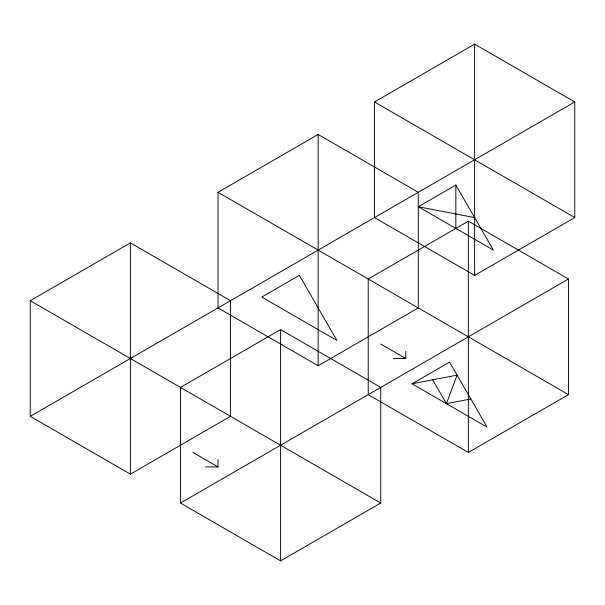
<?xml version="1.0" encoding="UTF-8"?>
<svg xmlns="http://www.w3.org/2000/svg" width="605" height="605" viewBox="0 0 605 605"><rect width="100%" height="100%" fill="white"/><g stroke="black" fill="none" stroke-linecap="round" stroke-linejoin="round"><path stroke-width="0.91" d="M470.856 398.975L446.445 403.679L457.085 375.13L412.028 383.804L487.131 427.16L449.575 362.123L412.028 383.804M30.25 300.693L130.385 242.877L230.528 300.693L230.528 416.323L130.385 474.139L30.25 416.323L30.25 300.693L380.734 503.042L380.734 387.412L280.591 329.596L180.456 387.412L180.456 503.042L280.591 560.858L380.734 503.042M218.012 192.292L318.147 134.476L418.282 192.292L418.282 307.922L318.147 365.738L218.012 307.922L218.012 192.292L568.488 394.642L568.488 279.011L468.353 221.196L368.218 279.011L368.218 394.642L468.353 452.457L568.488 394.642M374.472 101.958L474.615 44.142L574.75 101.958L574.75 217.588L474.615 275.404L374.472 217.588L374.472 101.958L574.75 217.588M30.25 416.323L574.75 101.958M418.282 206.744L455.837 185.07L493.385 250.107L418.282 206.744L474.615 217.588M180.456 503.042L568.488 279.011M393.25 358.508L405.766 358.508L405.766 351.278M205.488 466.909L218.012 466.909L218.012 459.687M380.734 344.056L405.766 358.508M192.972 452.457L218.012 466.909M432.681 379.827L446.445 403.679M474.615 44.142L474.615 275.404M468.353 221.196L468.353 452.457M455.837 185.07L455.837 228.425M318.147 134.476L318.147 365.738M280.591 329.596L280.591 560.858M130.385 242.877L130.385 474.139M299.369 275.404L261.821 297.078L336.924 340.441L299.369 275.404"/></g></svg>
